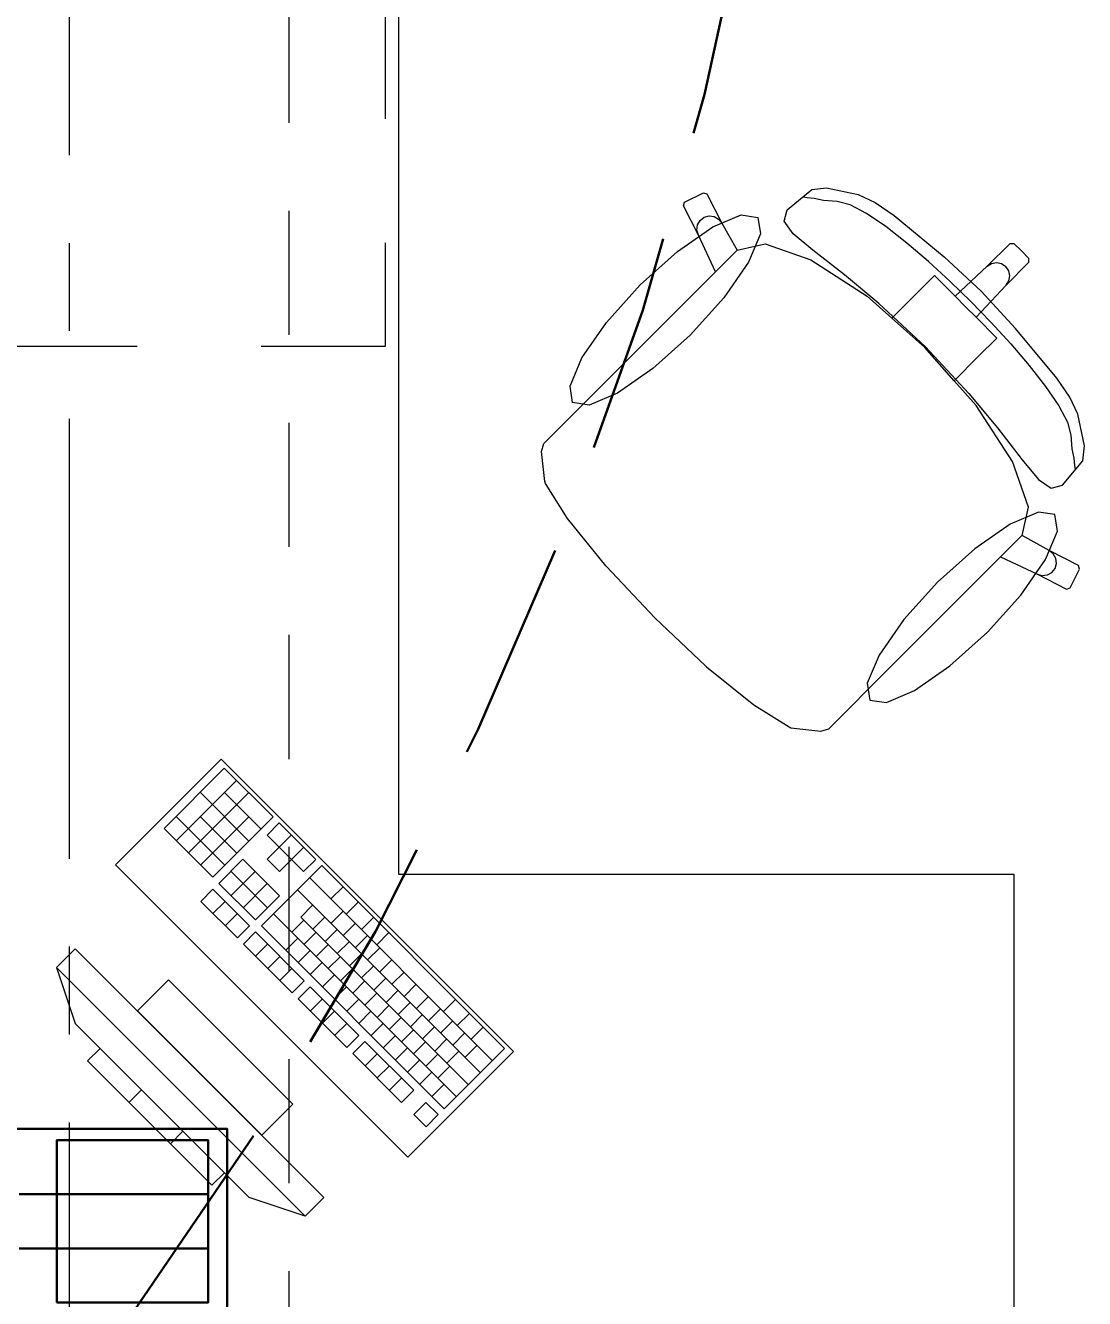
# Model space of a CAD drawing. Header units: inches. Extents: x -19 to 5698, y -728 to 92.
# Drawn here: x 108.77 to 109.975, y 12.15 to 13.597 of the extents above; entities that cross this region are included whole.
import ezdxf

# ---------------------------------------------------------------- set-up
doc = ezdxf.new("R2010")
doc.units = ezdxf.units.IN
doc.header["$MEASUREMENT"] = 0
for name, pattern in [('HIDDEN', [0.375, 0.25, -0.125]), ('Hidden Line', [0.195611, 0.141111, -0.0545]), ('Punto & Raya', [0.65, 0.5, -0.075, 0, -0.075]), ('Rayas', [0.282222, 0.141111, -0.141111])]:
    doc.linetypes.add(name, pattern=pattern)
doc.layers.get('0').update_dxf_attribs({"color": 61})
doc.layers.add('00 conduct tomacorr', color=120, linetype='HIDDEN', lineweight=30)
for name, color, linetype in [('02 _ ARQ _ ALB _ Ejes Generales', 251, 'Continuous'), ('08 _ STR _ EXT _ 09 Vigas', 251, 'Continuous'), ('Interior - Mobiliario', 7, 'Continuous')]:
    doc.layers.add(name, color=color, linetype=linetype)

# ---------------------------------------------------------------- blocks, each defined once
blk = doc.blocks.new('CAJA POP UP 6 MODULOS')
at = {"layer": '00 conduct tomacorr', "linetype": 'Continuous'}
for p, q in [((-0.095, -0.165), (-0.095, -0.0151)), ((-0.052, -0.165), (-0.052, -0.0151)), ((0.052, -0.165), (0.052, -0.0151)), ((0.095, -0.165), (0.095, -0.0151)), ((0, -0.165), (0, -0.18))]:
    blk.add_line(p, q, dxfattribs=at)
for points in [[(-0.147, 0), (0.147, 0), (0.147, -0.18), (-0.147, -0.18)], [(0, 0), (0.147, 0), (0.147, -0.18), (0, -0.18)]]:
    blk.add_lwpolyline(points, close=True, dxfattribs=at)
for points in [[(-0.138, -0.045), (-0.009, -0.045), (-0.009, -0.165), (-0.138, -0.165), (-0.138, -0.045)], [(0.009, -0.045), (0.138, -0.045), (0.138, -0.165), (0.009, -0.165), (0.009, -0.045)]]:
    blk.add_lwpolyline(points, dxfattribs=at)
at = {"color": 1, "insert": (-0.1807, -0.168), "char_height": 0.05, "attachment_point": 1, "rotation": 180}
blk.add_mtext_dynamic_manual_height_columns('{\\fVerdana|b0|i0|c0|p34;2T}', width=0.000481, gutter_width=0.1561, heights=[0], dxfattribs=at)

msp = doc.modelspace()

# ---------------------------------------------------------------- linework, layer by layer
at = {"layer": '00 conduct tomacorr'}
msp.add_arc((105.6398, 14.5049), 4.0251, 323.8115, 22.3057, dxfattribs=at)
at = {"layer": '02 _ ARQ _ ALB _ Ejes Generales', "color": 251, "linetype": 'Punto & Raya', "lineweight": 13, "true_color": 0x636466}
msp.add_line((108.82, 3.05), (108.82, 44.9), dxfattribs=at)
at = {"layer": '08 _ STR _ EXT _ 09 Vigas', "color": 251, "linetype": 'Hidden Line', "lineweight": 13, "true_color": 0x636466}
msp.add_line((109.07, 7.7), (109.07, 16.9), dxfattribs=at)
at = {"layer": 'Interior - Mobiliario', "color": 175, "linetype": 'Rayas', "lineweight": 13}
for p, q in [((109.1792, 13.6324), (109.1792, 13.2324)), ((109.1792, 13.2324), (108.5942, 13.2324))]:
    msp.add_line(p, q, dxfattribs=at)
at = {"layer": 'Interior - Mobiliario', "color": 175, "linetype": 'Continuous', "lineweight": 13}
for p, q in [((109.5196, 13.3963), (109.541, 13.4071)), ((109.541, 13.4071), (109.545, 13.4058)), ((109.545, 13.4058), (109.562, 13.3727)), ((109.6364, 13.3878), (109.6642, 13.4109)), ((109.6642, 13.4109), (109.681, 13.4128)), ((109.681, 13.4128), (109.7171, 13.4051)), ((109.7171, 13.4051), (109.7364, 13.3961)), ((109.5183, 13.3922), (109.5196, 13.3963)), ((109.5353, 13.3591), (109.5183, 13.3922)), ((109.6589, 13.4013), (109.6544, 13.4021)), ((109.667, 13.4005), (109.6589, 13.4013)), ((109.6777, 13.3985), (109.667, 13.4005)), ((109.6931, 13.3973), (109.6777, 13.3985)), ((109.7079, 13.3934), (109.6931, 13.3973)), ((109.7267, 13.3835), (109.7079, 13.3934)), ((109.7364, 13.3961), (109.7581, 13.3812)), ((109.5343, 13.3706), (109.5372, 13.3757)), ((109.5372, 13.3757), (109.5418, 13.3793)), ((109.5418, 13.3793), (109.5474, 13.3809)), ((109.5474, 13.3809), (109.5532, 13.3802)), ((109.5532, 13.3802), (109.5583, 13.3773)), ((109.5583, 13.3773), (109.562, 13.3727)), ((109.633, 13.3748), (109.6364, 13.3878)), ((109.643, 13.3605), (109.633, 13.3748)), ((109.7486, 13.3686), (109.7267, 13.3835)), ((109.7581, 13.3812), (109.8148, 13.3344)), ((109.5337, 13.3648), (109.5343, 13.3706)), ((109.5353, 13.3591), (109.5337, 13.3648)), ((109.562, 13.3727), (109.5793, 13.3417)), ((109.6653, 13.3419), (109.643, 13.3605)), ((109.7724, 13.35), (109.7486, 13.3686)), ((109.5549, 13.3174), (109.5353, 13.3591)), ((109.5793, 13.3417), (109.6113, 13.3491)), ((109.6113, 13.3491), (109.6632, 13.3308)), ((109.7971, 13.3289), (109.7724, 13.35)), ((109.8639, 13.3235), (109.89, 13.3496)), ((109.89, 13.3496), (109.8942, 13.3496)), ((109.8942, 13.3496), (109.9028, 13.341)), ((109.5791, 13.3416), (109.5549, 13.3174)), ((109.5791, 13.3416), (109.5793, 13.3417)), ((109.6632, 13.3308), (109.7271, 13.2894)), ((109.7014, 13.314), (109.6653, 13.3419)), ((109.8148, 13.3344), (109.857, 13.2952)), ((109.9113, 13.3325), (109.9028, 13.341)), ((109.9113, 13.3282), (109.9113, 13.3325)), ((109.407, 13.1695), (109.5549, 13.3174)), ((109.8218, 13.3063), (109.7971, 13.3289)), ((109.8274, 13.2895), (109.8639, 13.3235)), ((109.8639, 13.3235), (109.8687, 13.3267)), ((109.8687, 13.3267), (109.8745, 13.3279)), ((109.8745, 13.3279), (109.8802, 13.3267)), ((109.8802, 13.3267), (109.8851, 13.3234)), ((109.8884, 13.3185), (109.8851, 13.3234)), ((109.8852, 13.3022), (109.9113, 13.3282)), ((109.8896, 13.3128), (109.8884, 13.3185)), ((109.7407, 13.2813), (109.7014, 13.314)), ((109.7826, 13.292), (109.8037, 13.3132)), ((109.8037, 13.3132), (109.8274, 13.2895)), ((109.8452, 13.2835), (109.8218, 13.3063)), ((109.8512, 13.2656), (109.8852, 13.3022)), ((109.8852, 13.3022), (109.8885, 13.307)), ((109.8885, 13.307), (109.8896, 13.3128)), ((109.7271, 13.2894), (109.7552, 13.2646)), ((109.7552, 13.2646), (109.7826, 13.292)), ((109.8274, 13.2895), (109.8393, 13.2776)), ((109.8961, 13.253), (109.857, 13.2952)), ((109.7935, 13.2318), (109.7407, 13.2813)), ((109.8512, 13.2656), (109.8393, 13.2776)), ((109.8452, 13.2835), (109.868, 13.26)), ((109.7552, 13.2646), (109.793, 13.2313)), ((109.8749, 13.242), (109.8512, 13.2656)), ((109.868, 13.26), (109.8906, 13.2354)), ((109.9429, 13.1963), (109.8961, 13.253)), ((109.8264, 13.1935), (109.793, 13.2313)), ((109.7935, 13.2318), (109.843, 13.179)), ((109.8537, 13.2208), (109.8749, 13.242)), ((109.8906, 13.2354), (109.9117, 13.2107)), ((109.8264, 13.1935), (109.8537, 13.2208)), ((109.9117, 13.2107), (109.9303, 13.1868)), ((109.8511, 13.1653), (109.8264, 13.1935)), ((109.9303, 13.1868), (109.9452, 13.165)), ((109.9578, 13.1746), (109.9429, 13.1963)), ((109.843, 13.179), (109.8757, 13.1397)), ((109.9668, 13.1554), (109.9578, 13.1746)), ((109.3815, 13.144), (109.407, 13.1695)), ((109.8925, 13.1015), (109.8511, 13.1653)), ((109.9452, 13.165), (109.9551, 13.1462)), ((109.3595, 13.1221), (109.3815, 13.144)), ((109.9551, 13.1462), (109.959, 13.1314)), ((109.9745, 13.1193), (109.9668, 13.1554)), ((109.8757, 13.1397), (109.9036, 13.1035)), ((109.959, 13.1314), (109.9602, 13.116)), ((109.3567, 13.1128), (109.3595, 13.1221)), ((109.9602, 13.116), (109.9622, 13.1053)), ((109.9727, 13.1025), (109.9745, 13.1193)), ((109.3607, 13.0788), (109.3567, 13.1128)), ((109.9108, 13.0495), (109.8925, 13.1015)), ((109.9036, 13.1035), (109.9222, 13.0813)), ((109.9495, 13.0747), (109.9727, 13.1025)), ((109.9622, 13.1053), (109.963, 13.0972)), ((109.963, 13.0972), (109.9638, 13.0927)), ((109.3616, 13.0767), (109.3607, 13.0788)), ((109.3865, 13.0367), (109.3616, 13.0767)), ((109.9222, 13.0813), (109.9366, 13.0712)), ((109.9366, 13.0712), (109.9495, 13.0747)), ((109.9034, 13.0176), (109.9108, 13.0495)), ((109.43, 12.983), (109.3865, 13.0367)), ((109.9033, 13.0174), (109.8791, 12.9931)), ((109.9033, 13.0174), (109.9034, 13.0176)), ((109.9344, 13.0003), (109.9034, 13.0176)), ((109.939, 12.9966), (109.9344, 13.0003)), ((109.9675, 12.9833), (109.9344, 13.0003)), ((109.7312, 12.8453), (109.8791, 12.9931)), ((109.8791, 12.9931), (109.9209, 12.9736)), ((109.9419, 12.9915), (109.939, 12.9966)), ((109.941, 12.98), (109.9426, 12.9857)), ((109.9426, 12.9857), (109.9419, 12.9915)), ((109.4307, 12.9822), (109.43, 12.983)), ((109.4856, 12.9238), (109.4307, 12.9822)), ((109.9209, 12.9736), (109.9265, 12.9719)), ((109.9209, 12.9736), (109.954, 12.9566)), ((109.9265, 12.9719), (109.9323, 12.9726)), ((109.9323, 12.9726), (109.9374, 12.9754)), ((109.9374, 12.9754), (109.941, 12.98)), ((109.958, 12.9579), (109.9688, 12.9792)), ((109.9688, 12.9792), (109.9675, 12.9833)), ((109.954, 12.9566), (109.958, 12.9579)), ((109.4856, 12.9238), (109.5439, 12.869)), ((109.5439, 12.869), (109.5447, 12.8683)), ((109.5447, 12.8683), (109.5984, 12.8248)), ((109.7057, 12.8198), (109.7312, 12.8453)), ((109.5984, 12.8248), (109.6384, 12.7998)), ((109.6838, 12.7978), (109.7057, 12.8198)), ((109.6384, 12.7998), (109.6406, 12.7989)), ((109.6406, 12.7989), (109.6745, 12.795)), ((109.6745, 12.795), (109.6838, 12.7978)), ((108.9961, 12.7529), (108.9276, 12.6843)), ((109.0515, 12.6975), (108.9961, 12.7529)), ((109.01, 12.7391), (108.9414, 12.6705)), ((109.0238, 12.7252), (108.9553, 12.6566)), ((109.0241, 12.6701), (108.9687, 12.7255)), ((109.0378, 12.6838), (108.9963, 12.7253)), ((108.9967, 12.6427), (108.9413, 12.698)), ((109.0104, 12.6564), (108.9688, 12.6979)), ((109.024, 12.6976), (108.9691, 12.6428)), ((108.983, 12.6289), (109.0515, 12.6975)), ((108.9276, 12.6843), (108.983, 12.6289)), ((109.0584, 12.6906), (109.0447, 12.6769)), ((109.1, 12.649), (109.0584, 12.6906)), ((109.0447, 12.6769), (109.0586, 12.663)), ((109.0723, 12.6767), (109.0586, 12.663)), ((109.0586, 12.663), (109.0449, 12.6493)), ((109.0724, 12.6492), (109.0586, 12.663)), ((109.0861, 12.6629), (109.0724, 12.6492)), ((109.0173, 12.6494), (108.9899, 12.622)), ((109.0588, 12.6079), (109.0173, 12.6494)), ((109.1069, 12.6421), (109.0383, 12.5736)), ((109.0449, 12.6493), (109.0587, 12.6355)), ((109.0587, 12.6355), (109.0724, 12.6492)), ((109.0724, 12.6492), (109.0863, 12.6353)), ((109.0863, 12.6353), (109.1, 12.649)), ((109.3146, 12.4344), (109.1069, 12.6421)), ((108.9899, 12.622), (109.0314, 12.5805)), ((109.0451, 12.5942), (109.0036, 12.6357)), ((109.0312, 12.6356), (109.0037, 12.6082)), ((109.045, 12.6218), (109.0176, 12.5943)), ((109.3009, 12.4207), (109.0932, 12.6284)), ((108.983, 12.6152), (108.9693, 12.6014)), ((109.0246, 12.5736), (108.983, 12.6152)), ((109.0314, 12.5805), (109.0588, 12.6079)), ((109.2872, 12.407), (109.0795, 12.6147)), ((109.1311, 12.6179), (109.1174, 12.6042)), ((108.9693, 12.6014), (109.0109, 12.5599)), ((108.9969, 12.6013), (108.9832, 12.5876)), ((109.0968, 12.5974), (109.0831, 12.5837)), ((109.1485, 12.6006), (109.1347, 12.5869)), ((109.0107, 12.5875), (108.997, 12.5738)), ((109.2598, 12.3796), (109.0521, 12.5873)), ((109.0865, 12.5802), (109.0728, 12.5665)), ((109.2735, 12.3933), (109.0831, 12.5837)), ((109.1106, 12.5835), (109.0969, 12.5698)), ((109.1313, 12.5903), (109.1176, 12.5766)), ((109.1658, 12.5833), (109.1521, 12.5696)), ((109.0109, 12.5599), (109.0246, 12.5736)), ((109.0315, 12.5667), (109.0178, 12.553)), ((109.0869, 12.5113), (109.0315, 12.5667)), ((109.0383, 12.5736), (109.2461, 12.3658)), ((109.1004, 12.5664), (109.0867, 12.5526)), ((109.1245, 12.5697), (109.1108, 12.556)), ((109.1451, 12.5765), (109.1314, 12.5628)), ((109.1831, 12.566), (109.1694, 12.5522)), ((109.0178, 12.553), (109.0732, 12.4976)), ((109.0453, 12.5528), (109.0316, 12.5391)), ((109.0798, 12.5596), (109.066, 12.5459)), ((109.1142, 12.5525), (109.1005, 12.5388)), ((109.1383, 12.5558), (109.1246, 12.5421)), ((109.159, 12.5626), (109.1453, 12.5489)), ((108.8265, 12.5476), (108.8053, 12.5264)), ((109.1093, 12.2647), (108.8265, 12.5476)), ((109.0592, 12.539), (109.0455, 12.5253)), ((109.0936, 12.5457), (109.0799, 12.532)), ((109.1281, 12.5387), (109.1144, 12.525)), ((109.1522, 12.542), (109.1385, 12.5283)), ((109.1728, 12.5488), (109.1591, 12.5351)), ((109.1867, 12.5349), (109.173, 12.5212)), ((108.8053, 12.5264), (109.0881, 12.2435)), ((108.8053, 12.5264), (108.8265, 12.4627)), ((109.073, 12.5252), (109.0593, 12.5114)), ((109.1074, 12.5319), (109.0937, 12.5182)), ((109.1419, 12.5248), (109.1282, 12.5111)), ((109.166, 12.5281), (109.1523, 12.5144)), ((109.2005, 12.5211), (109.1868, 12.5074)), ((108.9325, 12.5122), (108.8972, 12.4769)), ((109.074, 12.3708), (108.9325, 12.5122)), ((109.0732, 12.4976), (109.0869, 12.5113)), ((109.1213, 12.518), (109.1076, 12.5043)), ((109.1558, 12.511), (109.1421, 12.4973)), ((109.1799, 12.5143), (109.1662, 12.5006)), ((109.2144, 12.5072), (109.2007, 12.4935)), ((109.0938, 12.5044), (109.0801, 12.4907)), ((109.1492, 12.449), (109.0938, 12.5044)), ((109.1351, 12.5042), (109.1214, 12.4905)), ((109.1696, 12.4971), (109.1559, 12.4834)), ((109.1937, 12.5005), (109.18, 12.4867)), ((109.2282, 12.4934), (109.2145, 12.4797)), ((108.8972, 12.4769), (109.0386, 12.3355)), ((109.0801, 12.4907), (109.1355, 12.4353)), ((109.1076, 12.4905), (109.0939, 12.4768)), ((109.149, 12.4903), (109.1353, 12.4766)), ((109.1835, 12.4833), (109.1698, 12.4696)), ((109.2076, 12.4866), (109.1939, 12.4729)), ((109.2421, 12.4795), (109.2283, 12.4658)), ((109.2592, 12.4898), (109.2455, 12.4761)), ((109.0245, 12.2647), (108.8265, 12.4627)), ((109.1215, 12.4767), (109.1078, 12.463)), ((109.1353, 12.4628), (109.1216, 12.4491)), ((109.1628, 12.4765), (109.1491, 12.4628)), ((109.1767, 12.4626), (109.163, 12.4489)), ((109.1973, 12.4694), (109.1836, 12.4557)), ((109.2214, 12.4728), (109.2077, 12.459)), ((109.2559, 12.4657), (109.2422, 12.452)), ((109.2748, 12.4742), (109.2611, 12.4605)), ((109.1355, 12.4353), (109.1492, 12.449)), ((109.1905, 12.4488), (109.1768, 12.4351)), ((109.2112, 12.4556), (109.1975, 12.4419)), ((109.2353, 12.4589), (109.2216, 12.4452)), ((109.2698, 12.4519), (109.256, 12.4381)), ((109.2904, 12.4586), (109.2767, 12.4449)), ((108.8548, 12.4344), (108.8406, 12.4203)), ((108.9962, 12.293), (108.8548, 12.4344)), ((109.1561, 12.4421), (109.1424, 12.4284)), ((109.2115, 12.3867), (109.1561, 12.4421)), ((109.2044, 12.4349), (109.1907, 12.4212)), ((109.225, 12.4417), (109.2113, 12.428)), ((109.2491, 12.4451), (109.2354, 12.4313)), ((109.2461, 12.3658), (109.3146, 12.4344)), ((109.2836, 12.438), (109.2699, 12.4243)), ((108.8406, 12.4203), (108.982, 12.2789)), ((109.1424, 12.4284), (109.1978, 12.373)), ((109.17, 12.4282), (109.1562, 12.4145)), ((109.2182, 12.4211), (109.2045, 12.4074)), ((109.2389, 12.4279), (109.2252, 12.4142)), ((109.263, 12.4312), (109.2493, 12.4175)), ((109.1838, 12.4144), (109.1701, 12.4007)), ((109.2321, 12.4072), (109.2184, 12.3935)), ((109.2527, 12.414), (109.239, 12.4003)), ((109.1977, 12.4005), (109.1839, 12.3868)), ((109.2459, 12.3934), (109.2322, 12.3797)), ((108.9019, 12.3873), (108.8877, 12.3732)), ((109.1978, 12.373), (109.2115, 12.3867)), ((109.0386, 12.3355), (109.074, 12.3708)), ((109.2254, 12.3728), (109.2116, 12.3591)), ((109.2392, 12.359), (109.2254, 12.3728)), ((109.2116, 12.3591), (109.2255, 12.3453)), ((109.2255, 12.3453), (109.2392, 12.359)), ((108.949, 12.3402), (108.9349, 12.326)), ((108.982, 12.2789), (108.9962, 12.293)), ((109.0881, 12.2435), (109.0245, 12.2647)), ((109.0881, 12.2435), (109.1093, 12.2647))]:
    msp.add_line(p, q, dxfattribs=at)
at = {"layer": 'Interior - Mobiliario', "color": 175, "linetype": 'Continuous', "lineweight": 13, "flags": 128}
for points in [[(108.5942, 12.1324), (108.5942, 13.6324), (109.1942, 13.6324), (109.1942, 12.6324), (109.8942, 12.6324), (109.8942, 12.1324)], [(109.4691, 13.3023), (109.5116, 13.3404), (109.5519, 13.3685), (109.584, 13.3821), (109.6029, 13.3792), (109.6058, 13.3603), (109.5922, 13.3282), (109.5642, 13.2878), (109.526, 13.2454), (109.4835, 13.2072), (109.4432, 13.1792), (109.4111, 13.1656), (109.3922, 13.1685), (109.3893, 13.1874), (109.4029, 13.2194), (109.4309, 13.2598)], [(109.864, 12.9074), (109.9022, 12.9498), (109.9302, 12.9902), (109.9438, 13.0223), (109.9409, 13.0412), (109.922, 13.0441), (109.8899, 13.0304), (109.8496, 13.0024), (109.8071, 12.9643), (109.7689, 12.9218), (109.7409, 12.8814), (109.7273, 12.8494), (109.7302, 12.8304), (109.7491, 12.8276), (109.7812, 12.8412), (109.8215, 12.8692)], [(109.2048, 12.3107), (109.325, 12.4309), (108.9926, 12.7633), (108.8724, 12.643)]]:
    msp.add_lwpolyline(points, close=True, dxfattribs=at)

# ---------------------------------------------------------------- block references
at = {"layer": '00 conduct tomacorr', "xscale": 1.432830642179531, "yscale": 1.432830642179531, "zscale": 1.432830642179531, "rotation": 89.99999999999997}
msp.add_blockref('CAJA POP UP 6 MODULOS', (108.7413, 12.1324), dxfattribs=at)

doc.saveas('drawing.dxf')
